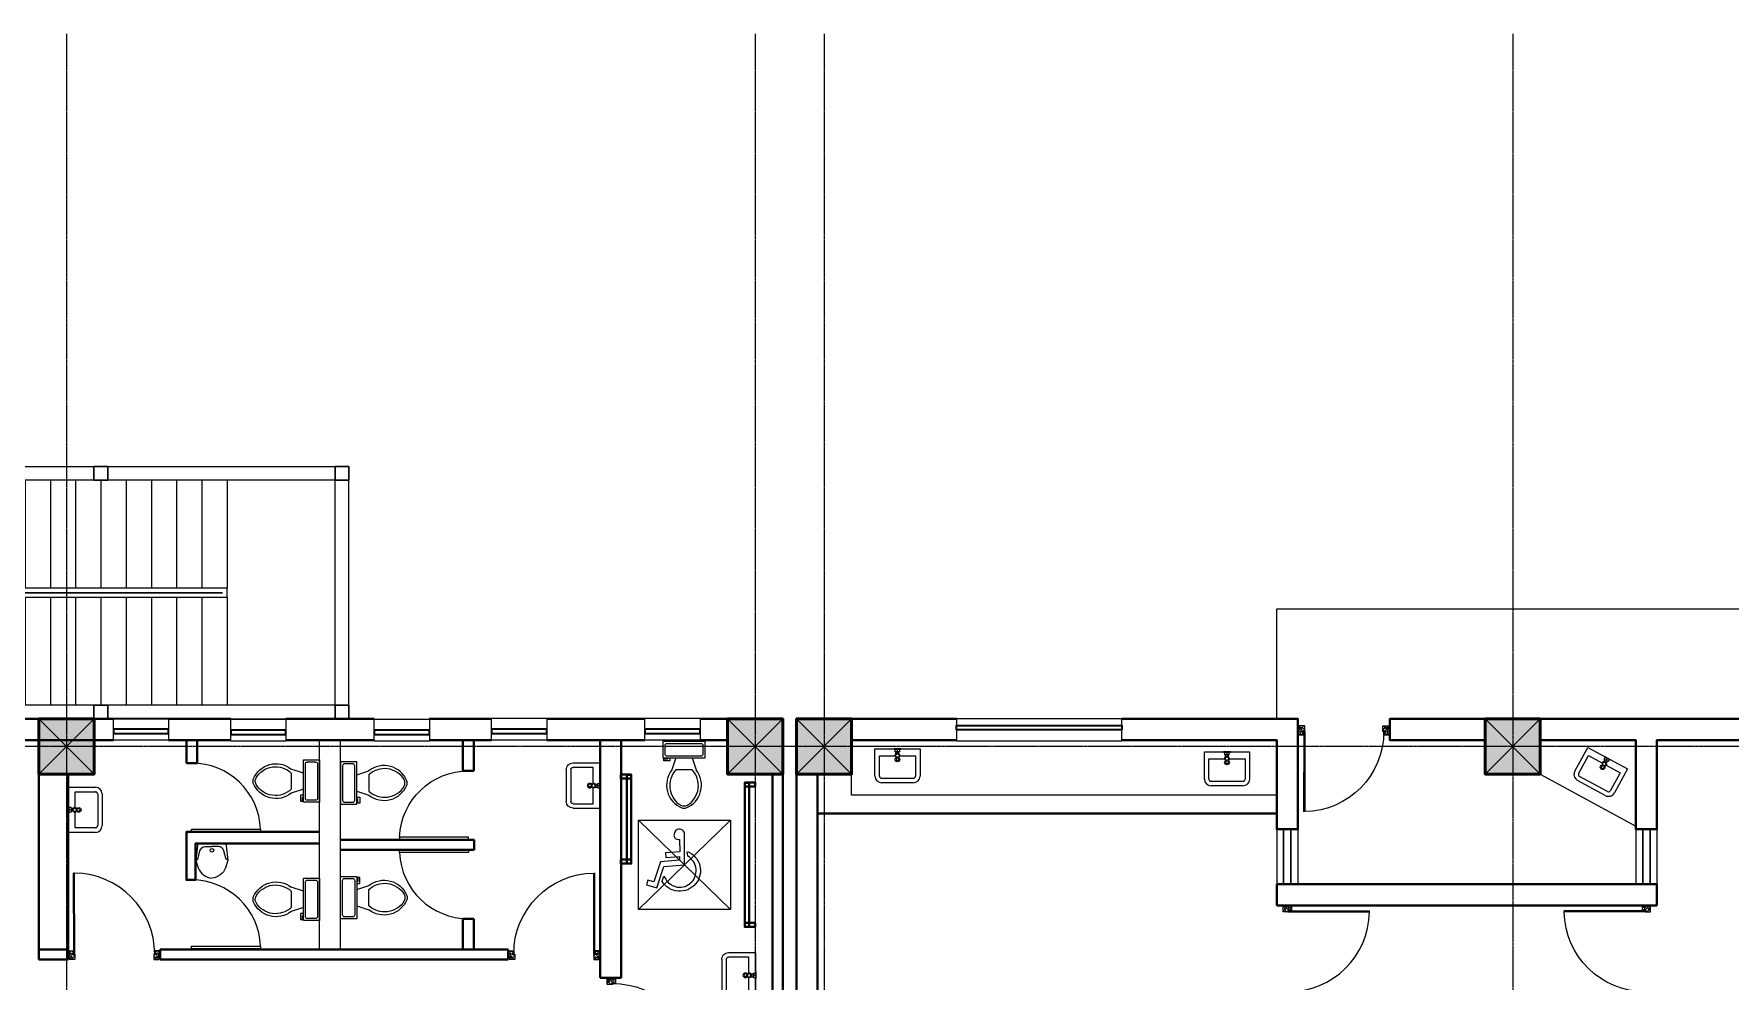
# Model space of a CAD drawing. Header units: millimetres. Extents: x 2402294 to 3337895, y 3394997 to 3969149.
# Drawn here: x 2452107 to 2470578, y 3766956 to 3777267 of the extents above; entities that cross this region are included whole.
import ezdxf

# ---------------------------------------------------------------- set-up
doc = ezdxf.new("R2010")
doc.units = ezdxf.units.MM
doc.header["$MEASUREMENT"] = 0
doc.linetypes.add('CENTER', pattern=[2, 1.25, -0.25, 0.25, -0.25])
doc.linetypes.add('DASHED', pattern=[0.75, 0.5, -0.25])
for name, color, linetype, lineweight in [('0newfurnture', 30, 'Continuous', 15), ('centreline', 52, 'CENTER', 5), ('Column-0.5', 14, 'Continuous', 50), ('Dimension- 0.15', 114, 'Continuous', 15), ('Dimension-137.5', 86, 'Continuous', 13), ('door', 41, 'Continuous', 5), ('Door Opening-0.09', 253, 'Continuous', 9), ('Frame-0.3', 24, 'Continuous', 30), ('Furniture Hospital-0.09', 44, 'Continuous', 9), ('Hatch', 9, 'Continuous', 9), ('hidden lines', 205, 'DASHED', 5), ('LAN', 60, 'Continuous', 25), ('Metal  workt-0.2', 13, 'Continuous', 20), ('Sill Level', 140, 'Continuous', 20), ('stairs', 6, 'Continuous', 25), ('T-Fixture-0.09', 255, 'Continuous', 9), ('WALL 0.2', 7, 'Continuous', 20), ('wall 0.4', 7, 'Continuous', 40), ('WINDOW', 152, 'Continuous', 30), ('Windows Plan', 152, 'Continuous', 35)]:
    doc.layers.add(name, color=color, linetype=linetype, lineweight=lineweight)

# ---------------------------------------------------------------- blocks, each defined once
blk = doc.blocks.new("door 3'3")
at = {"layer": 'door'}
for p, q in [((82769.36, -31237.4), (82769.36, -31203.37)), ((82769.84, -31203.37), (82769.36, -31203.37)), ((82769.84, -31237.4), (82769.84, -31203.37))]:
    blk.add_line(p, q, dxfattribs=at)
at = {"layer": 'door', "ltscale": 80}
for points in [[(82769.84, -31239.84), (82767.36, -31239.84), (82767.36, -31239.37), (82766.88, -31239.37), (82766.88, -31236.38), (82767.36, -31236.38), (82767.36, -31235.91), (82769.36, -31235.91), (82769.36, -31237.4), (82769.84, -31237.4)], [(82802.93, -31239.84), (82805.41, -31239.84), (82805.41, -31239.37), (82805.88, -31239.37), (82805.88, -31236.38), (82805.41, -31236.38), (82805.41, -31235.91), (82803.4, -31235.91), (82803.4, -31237.4), (82802.93, -31237.4)]]:
    blk.add_lwpolyline(points, close=True, dxfattribs=at)
blk.add_arc((82769.36, -31237.4), 34.04, 0, 89.20471, dxfattribs=at)
at = {"layer": 'Hatch'}
for centre, radius, start, end in [((82767.7, -31239.85), 2.68, 36.75824, 107.53286), ((82767.27, -31240.34), 1.96, 14.76809, 101.35249), ((82768.07, -31239.12), 3.04, 64.81981, 103.53483), ((82757.2, -31236.2), 10.64, 342.68423, 1.60142), ((82764.36, -31235.92), 4.57, 311.03249, 0.21009), ((82767.3, -31236.13), 3.25, 271.0473, 321.53187), ((82805.07, -31239.85), 2.68, 72.46714, 143.24176), ((82805.47, -31236.13), 3.25, 218.46813, 268.9527), ((82804.7, -31239.12), 3.04, 76.46517, 115.18019), ((82805.49, -31240.34), 1.96, 78.64751, 165.23191), ((82808.41, -31235.92), 4.57, 179.78991, 228.96751), ((82815.57, -31236.2), 10.64, 178.39858, 197.31577)]:
    blk.add_arc(centre, radius, start, end, dxfattribs=at)
blk = doc.blocks.new('d1')
at = {"layer": 'door'}
for p, q in [((2442.75, 10745.72), (2408.32, 10745.72)), ((2442.75, 10746.15), (2408.33, 10746.15)), ((2408.33, 10746.15), (2408.33, 10745.72))]:
    blk.add_line(p, q, dxfattribs=at)
at = {"layer": 'door', "ltscale": 80}
for points in [[(2445, 10779.7), (2445, 10781.99), (2444.56, 10781.99), (2444.56, 10782.43), (2441.8, 10782.43), (2441.8, 10781.99), (2441.36, 10781.99), (2441.36, 10780.14), (2442.75, 10780.14), (2442.75, 10779.7)], [(2445, 10746.15), (2445, 10743.87), (2444.56, 10743.87), (2444.56, 10743.43), (2441.8, 10743.43), (2441.8, 10743.87), (2441.36, 10743.87), (2441.36, 10745.72), (2442.75, 10745.72), (2442.75, 10746.15)]]:
    blk.add_lwpolyline(points, close=True, dxfattribs=at)
at = {"layer": 'Door Opening-0.09', "ltscale": 80}
blk.add_arc((2442.75, 10745.72), 34.42, 90, 179.27403, dxfattribs=at)
at = {"layer": 'hidden lines'}
for centre, radius, start, end in [((2441.64, 10791.37), 9.82, 268.39858, 287.31577), ((2441.38, 10784.76), 4.22, 269.78991, 318.96751), ((2444.33, 10781.34), 2.81, 166.46517, 205.18019), ((2445.01, 10781.68), 2.48, 162.46714, 233.24176), ((2441.57, 10782.05), 3, 308.46813, 358.9527), ((2445.46, 10782.07), 1.81, 168.64751, 255.23191), ((2441.64, 10734.49), 9.82, 72.68423, 91.60142), ((2441.38, 10741.1), 4.22, 41.03249, 90.21009), ((2444.33, 10744.52), 2.81, 154.81981, 193.53483), ((2445.01, 10744.18), 2.48, 126.75824, 197.53286), ((2441.57, 10743.81), 3, 1.0473, 51.53187), ((2445.46, 10743.79), 1.81, 104.76809, 191.35249)]:
    blk.add_arc(centre, radius, start, end, dxfattribs=at)
blk = doc.blocks.new('sems')
at = {"layer": 'Dimension- 0.15', "ltscale": 5}
h = blk.add_hatch(dxfattribs=at)
h.set_pattern_fill('ANSI31', color=256, scale=25.555556)
h.set_pattern_definition([(45, (55035.0093, 4945698.8337), (-2.258813329, 2.258813329), [])])
h.paths.add_polyline_path([(2173550, 4150430), (2173550, 4150489), (2173491, 4150489, 0.414214)])
h.paths.add_polyline_path([(2173550, 4150430, 0.414214), (2173609, 4150489), (2173550, 4150489)])
h.paths.add_polyline_path([(2173550, 4150489), (2173609, 4150489, 0.414214), (2173550, 4150548)])
h.paths.add_polyline_path([(2173491, 4150489), (2173550, 4150489), (2173550, 4150548, 0.414214)])
for p, q in [((2174664, 4150546), (2174664, 4150431)), ((2174894, 4150489), (2174664, 4150546)), ((2174664, 4150431), (2174894, 4150489))]:
    blk.add_line(p, q, dxfattribs=at)
blk.add_lwpolyline([(2174664, 4150489), (2173550, 4150489)], dxfattribs=at)
blk.add_circle((2173550, 4150489), 59.1, dxfattribs=at)
blk.add_solid([(2174664, 4150546), (2174894, 4150489), (2174664, 4150431)], dxfattribs=at)
at = {"layer": 'Dimension-137.5', "ltscale": 5}
blk.add_line((2174664, 4150489), (2174894, 4150489), dxfattribs=at)
at = {"layer": 'Frame-0.3'}
for points in [[(2174450, 4151281), (2174450, 4151131), (2174600, 4151131), (2174600, 4151281)], [(2177075, 4151281), (2177075, 4151131), (2177225, 4151131), (2177225, 4151281)], [(2179700, 4151281), (2179700, 4151131), (2179850, 4151131), (2179850, 4151281)], [(2174450, 4148681), (2174450, 4148531), (2174600, 4148531), (2174600, 4148681)], [(2177075, 4148531), (2177075, 4148681), (2177225, 4148681), (2177225, 4148531)], [(2179700, 4148531), (2179700, 4148681), (2179850, 4148681), (2179850, 4148531)]]:
    blk.add_lwpolyline(points, close=True, dxfattribs=at)
at = {"layer": 'Metal  workt-0.2', "ltscale": 5}
for p, q in [((2174600, 4151281), (2179700, 4151281)), ((2175775, 4151131), (2175775, 4149956)), ((2176050, 4151131), (2176050, 4149956)), ((2176325, 4151131), (2176325, 4149956)), ((2176600, 4151131), (2176600, 4149956)), ((2176875, 4151131), (2176875, 4149956)), ((2177150, 4151131), (2177150, 4149956)), ((2177425, 4151131), (2177425, 4149956)), ((2177700, 4151131), (2177700, 4149956)), ((2177975, 4151131), (2177975, 4149956)), ((2178250, 4151131), (2178250, 4149956)), ((2178525, 4151131), (2178525, 4149956)), ((2179700, 4148681), (2179700, 4151131)), ((2175775, 4149856), (2175775, 4148681)), ((2176050, 4149856), (2176050, 4148681)), ((2176325, 4149856), (2176325, 4148681)), ((2176600, 4149856), (2176600, 4148681)), ((2176875, 4149856), (2176875, 4148681)), ((2177150, 4149856), (2177150, 4148681)), ((2177425, 4149856), (2177425, 4148681)), ((2177700, 4149856), (2177700, 4148681)), ((2177975, 4149856), (2177975, 4148681)), ((2178250, 4149856), (2178250, 4148681)), ((2178525, 4149856), (2178525, 4148681)), ((2175775, 4148531), (2174600, 4148531))]:
    blk.add_line(p, q, dxfattribs=at)
at = {"layer": 'Metal  workt-0.2'}
for points in [[(2177075, 4148531), (2179850, 4148531), (2179850, 4151131), (2174450, 4151131), (2174450, 4148531), (2174600, 4148531)], [(2179700, 4151131), (2174600, 4151131)], [(2174450, 4149851), (2173550, 4149847)], [(2179700, 4148681), (2175775, 4148681), (2175775, 4148531), (2176745, 4148531)]]:
    blk.add_lwpolyline(points, dxfattribs=at)
for points in [[(2175775, 4149956), (2175775, 4149856), (2178525, 4149856), (2178525, 4149956)], [(2175825, 4149906), (2175825, 4149906), (2178475, 4149906), (2178475, 4149906)]]:
    blk.add_lwpolyline(points, close=True, dxfattribs=at)
at = {"layer": 'stairs', "ltscale": 5}
for p, q in [((2173850, 4151131), (2173850, 4149848)), ((2174150, 4151131), (2174150, 4149849)), ((2174450, 4151281), (2174450, 4148531))]:
    blk.add_line(p, q, dxfattribs=at)
for points in [[(2173550, 4149847), (2173550, 4151131)], [(2174450, 4151131), (2173550, 4151131)]]:
    blk.add_lwpolyline(points, dxfattribs=at)
blk = doc.blocks.new('2ft column')
at = {"layer": 'Hatch', "ltscale": 5}
h = blk.add_hatch(color=256, dxfattribs=at)
h.dxf.hatch_style = 1
h.paths.add_polyline_path([(2207385, 4176559), (2207985, 4176559), (2207985, 4175959), (2207385, 4175959)])
at = {"layer": 'Column-0.5', "ltscale": 5}
blk.add_lwpolyline([(2207385, 4176559), (2207985, 4176559), (2207985, 4175959), (2207385, 4175959)], close=True, dxfattribs=at)
at = {"layer": 'Defpoints', "ltscale": 5}
for points in [[(2207985, 4176559), (2207385, 4175959)], [(2207985, 4175959), (2207385, 4176559)]]:
    blk.add_lwpolyline(points, dxfattribs=at)
blk = doc.blocks.new('main grid')
at = {"layer": 'centreline', "ltscale": 5}
for p, q in [((2533911, 4018930), (2533911, 3991299)), ((2541411, 4018930), (2541411, 3976624)), ((2542161, 4018930), (2542161, 3976624)), ((2549661, 4018930), (2549661, 3976624)), ((2559988, 4011172), (2515645, 4011172))]:
    blk.add_line(p, q, dxfattribs=at)
at = {"layer": 'Hatch'}
for p in [(326226, -165087), (333726, -165087)]:
    blk.add_blockref('2ft column', p, dxfattribs=at)
at = {"layer": 'Hatch', "xscale": -1}
for p in [(4749846, -165087), (4757346, -165087)]:
    blk.add_blockref('2ft column', p, dxfattribs=at)
blk = doc.blocks.new('TAP')
at = {"layer": 'Furniture Hospital-0.09', "linetype": 'Continuous'}
for p, q in [((0, 38), (0, -38)), ((5, 38), (0, 38)), ((5, 38), (5, -38)), ((30, 25), (5, 25)), ((30, 0), (5, 0)), ((30, 25), (30, -25)), ((56, 16), (30, 16)), ((51, 7), (48, 8)), ((59, 19), (57, 22)), ((73, 24), (73, 27)), ((88, 20), (89, 22)), ((97, 15), (125, 12)), ((97, 8), (100, 9)), ((5, -38), (0, -38)), ((30, -25), (5, -25)), ((56, -16), (30, -16)), ((51, -8), (48, -9)), ((60, -20), (58, -22)), ((74, -24), (74, -27)), ((88, -19), (90, -22)), ((97, -7), (100, -8)), ((97, -15), (125, -12))]:
    blk.add_line(p, q, dxfattribs=at)
for radius in [21.2, 19.7]:
    blk.add_circle((74, 0), radius, dxfattribs=at)
for centre, radius, start, end in [((74, 0), 27.2, 163.0512, 199.0512), ((74, 0), 24.2, 127.0512, 163.0512), ((74, 0), 27.2, 91.0512, 127.0512), ((74, 0), 24.2, 55.0512, 91.0512), ((74, 0), 27.2, 19.0512, 55.0512), ((74, 0), 24.2, 343.0512, 19.0512), ((95, 0), 32.6, 337.45, 22.55), ((74, 0), 24.2, 199.0512, 235.0512), ((74, 0), 27.2, 235.0512, 271.0512), ((74, 0), 24.2, 271.0512, 307.0512), ((74, 0), 27.2, 307.0512, 343.0512)]:
    blk.add_arc(centre, radius, start, end, dxfattribs=at)
blk = doc.blocks.new('bazin')
at = {"layer": '0newfurnture', "ltscale": 5}
for p, q in [((2434577, 4011590), (2435069, 4011590)), ((2434577, 4011295), (2434577, 4011590)), ((2434626, 4011295), (2434626, 4011516)), ((2434626, 4011516), (2434799, 4011516)), ((2434847, 4011516), (2435020, 4011516)), ((2435020, 4011516), (2435020, 4011295)), ((2435069, 4011590), (2435069, 4011295)), ((2434996, 4011270), (2434651, 4011270)), ((2434996, 4011221), (2434651, 4011221))]:
    blk.add_line(p, q, dxfattribs=at)
blk.add_circle((2434823, 4011477), 25.6, dxfattribs=at)
for centre, radius, start, end in [((2434651, 4011295), 73.8, 180, 270), ((2434651, 4011295), 24.6, 180, 270), ((2434996, 4011295), 73.8, 270, 0), ((2434996, 4011295), 24.6, 270, 0)]:
    blk.add_arc(centre, radius, start, end, dxfattribs=at)
at = {"layer": '0newfurnture', "ltscale": 5, "xscale": 0.9842520018725999, "yscale": 0.9842520018725999, "zscale": 0.9842520018725999, "rotation": 270}
blk.add_blockref('TAP', (2434823, 4011590), dxfattribs=at)
blk = doc.blocks.new('Toilet - top')
at = {"layer": 'Furniture Hospital-0.09'}
for p, q in [((-8, -8.5), (-8, -8)), ((-7, -8), (-7, -9.5)), ((-4, -8), (-6, -14)), ((4, -8), (6, -14)), ((9.5, -6), (9.5, -2)), ((-10, -8.5), (-8, -8.5)), ((-10, -9.5), (-10, -8.5)), ((-7, -9.5), (-10, -9.5)), ((4, -14), (-4, -14))]:
    blk.add_line(p, q, dxfattribs=at)
blk.add_lwpolyline([(10.5, -8), (10.5, 0), (-10.5, 0), (-10.5, -8)], close=True, dxfattribs=at)
for points in [[(-9.5, -2), (-9.5, -6)], [(8.5, -1), (-8.5, -1)], [(-8.5, -7), (8.5, -7)]]:
    blk.add_lwpolyline(points, dxfattribs=at)
for centre, radius, start, end in [((-8.62, -1.88), 0.884, 81.8699, 188.1301), ((-8.62, -6.12), 0.884, 171.8699, 278.1301), ((8.62, -1.88), 0.884, 351.8699, 98.1301), ((8.62, -6.12), 0.884, 261.8699, 8.1301), ((3.52, -21.58), 12.17, 141.46911, 247.97143), ((4.2, -21.82), 11.33, 136.36773, 238.94682), ((-3.52, -21.58), 12.17, 292.02843, 38.53071), ((-4.2, -21.82), 11.33, 301.05301, 43.63209), ((0, -27.88), 4, 245.73182, 294.26817), ((0, -29), 4, 254.86053, 285.13947)]:
    blk.add_arc(centre, radius, start, end, dxfattribs=at)
blk = doc.blocks.new('26 door')
at = {"layer": 'door'}
blk.add_line((42654.7, -717.83), (42654.7, -716.68), dxfattribs=at)
at = {"layer": 'door', "ltscale": 5}
blk.add_lwpolyline([(42654.7, -716.68), (42684.73, -716.68), (42684.73, -717.83), (42654.7, -717.83)], dxfattribs=at)
at = {"layer": 'Door Opening-0.09'}
blk.add_arc((42654.79, -717.79), 29.96, 2.13581, 90.17937, dxfattribs=at)
blk = doc.blocks.new('TIA UR Plan-flat-1')
at = {"layer": 'Furniture Hospital-0.09'}
for points in [[(-186, 175), (-265, 150, 0.270578), (-380, 0, 0.556713)], [(-186, -175), (-265, -150, -0.270578), (-380, 0, -0.556713)], [(0, 0), (0, 132, 0.414214), (-25, 157), (-186, 175)], [(0, 0), (0, -132, -0.414214), (-25, -157), (-186, -175)], [(-174, 175), (-174, 154), (-81, 130, -0.321575), (-32, 71), (-32, 0)], [(-174, -175), (-174, -154), (-81, -130, 0.321575), (-32, -71), (-32, 0)]]:
    blk.add_lwpolyline(points, format="xyb", dxfattribs=at)
blk.add_circle((-75, 0), 20, dxfattribs=at)
blk = doc.blocks.new('Wheel Chair')
at = {"layer": 'T-Fixture-0.09'}
blk.add_lwpolyline([(-130, -183, -0.239978), (-223, 0, -0.243341), (-129, 182), (-128, 182, -0.241316), (75, 211), (76, 211, -0.238142), (218, 65), (184, 14), (173, 51, 0.192657), (94, 153), (94, 154, 0.25323), (-74, 162), (-74, 161, 0.245902), (-174, 27), (-175, 27, 0.247474), (-120, -132), (-128, -181)], format="xyb", dxfattribs=at)
blk.add_lwpolyline([(305, 47), (366, 13), (392, 59), (290, 117), (158, -89), (-63, -51), (-146, -374, 0.423515), (-104, -442), (-103, -442, 0.413314), (-35, -399), (-32, -388, 0.409265), (-67, -332), (-80, -330), (-48, -201), (105, -227), (113, -178), (-33, -153), (-23, -112), (182, -146)], format="xyb", close=True, dxfattribs=at)
blk = doc.blocks.new('v2')
at = {"layer": 'Sill Level'}
blk.add_lwpolyline([(2448277, 3818910), (2448877, 3818910), (2448877, 3818670), (2448277, 3818670)], close=True, dxfattribs=at)
at = {"layer": 'Windows Plan'}
blk.add_lwpolyline([(2448877, 3818790), (2448277, 3818790), (2448277, 3818743), (2448877, 3818743)], close=True, dxfattribs=at)
blk = doc.blocks.new('v18')
at = {"layer": 'Sill Level'}
blk.add_lwpolyline([(2462914, 3850453), (2464714, 3850453), (2464714, 3850693), (2462914, 3850693)], close=True, dxfattribs=at)
at = {"layer": 'Windows Plan'}
blk.add_lwpolyline([(2464714, 3850573), (2462914, 3850573), (2462914, 3850620), (2464714, 3850620)], close=True, dxfattribs=at)

msp = doc.modelspace()

# ---------------------------------------------------------------- linework, layer by layer
at = {"layer": '0newfurnture', "ltscale": 5}
for p, q in [((2455217, 3767299.2), (2455217, 3769579.2)), ((2455447, 3767299.2), (2455447, 3769579.2)), ((2468511, 3769209.2), (2469551, 3768642.2))]:
    msp.add_line(p, q, dxfattribs=at)
msp.add_lwpolyline([(2463953.1, 3769579.2), (2465641, 3769579.2), (2465641, 3768979.2), (2461011, 3768979.2), (2461011, 3769579.2), (2462153.1, 3769579.2)], dxfattribs=at)
at = {"layer": 'centreline', "ltscale": 5}
for p, q in [((2452461, 3777267.4), (2452461, 3749636.6)), ((2468211, 3777267.4), (2468211, 3729327.4))]:
    msp.add_line(p, q, dxfattribs=at)
at = {"layer": 'Door Opening-0.09'}
msp.add_lwpolyline([(2458690.7, 3768708.7), (2459690.7, 3768708.7), (2459690.7, 3767736.6), (2458690.7, 3767736.6)], close=True, dxfattribs=at)
for points in [[(2459690.7, 3768708.7), (2458690.7, 3767736.6)], [(2458690.7, 3768708.7), (2459690.7, 3767736.6)]]:
    msp.add_lwpolyline(points, dxfattribs=at)
at = {"layer": 'LAN', "ltscale": 5}
msp.add_arc((2467107.1, 3796670.9), 38919.6, 226.96596, 247.48137, dxfattribs=at)
at = {"layer": 'stairs', "ltscale": 5}
msp.add_lwpolyline([(2465641.7, 3769809.2), (2465641.7, 3771009.2), (2477211, 3771009.2), (2477211, 3762309.2)], dxfattribs=at)
at = {"layer": 'WALL 0.2', "ltscale": 5}
for points in [[(2465641, 3768609.2), (2465641, 3768009.2)], [(2465871, 3768609.2), (2465871, 3768009.2)], [(2469551, 3768609.2), (2469551, 3768009.2)], [(2469781, 3768609.2), (2469781, 3768009.2)]]:
    msp.add_lwpolyline(points, dxfattribs=at)
at = {"layer": 'wall 0.4', "ltscale": 5}
for p, q in [((2458273, 3766989.2), (2458273, 3769579.2)), ((2458503, 3766989.2), (2458503, 3769579.2)), ((2452161, 3767189.2), (2452161, 3769209.2)), ((2452481, 3767189.2), (2452481, 3769209.2)), ((2460151, 3769209.2), (2460151, 3765989.2)), ((2460261, 3769209.2), (2460261, 3765989.2)), ((2460641, 3768781.5), (2465641, 3768781.5)), ((2455447, 3768494.2), (2456900.6, 3768494.2)), ((2456900.6, 3768494.2), (2456900.6, 3768384.2)), ((2455447, 3768384.2), (2456900.6, 3768384.2)), ((2465641, 3767779.2), (2465641, 3768009.2)), ((2465641, 3768009.2), (2469781, 3768009.2)), ((2469781, 3768009.2), (2469781, 3767779.2)), ((2469781, 3767779.2), (2465641, 3767779.2)), ((2452481, 3767299.2), (2452161, 3767299.2)), ((2457273, 3767299.2), (2453481, 3767299.2)), ((2453481, 3767299.2), (2453481, 3767189.2)), ((2457273, 3767299.2), (2457273, 3767189.2)), ((2452481, 3767189.2), (2452161, 3767189.2)), ((2457273, 3767189.2), (2453481, 3767189.2)), ((2458503, 3766989.2), (2458273, 3766989.2))]:
    msp.add_line(p, q, dxfattribs=at)
for points in [[(2452972.7, 3769809.2), (2451361, 3769809.2)], [(2454251.2, 3769809.2), (2453572.7, 3769809.2)], [(2454375.8, 3769809.2), (2454375.8, 3769809.2)], [(2455812.8, 3769809.2), (2454851.2, 3769809.2)], [(2457091.3, 3769809.2), (2456412.8, 3769809.2)], [(2458760.8, 3769809.2), (2457691.3, 3769809.2)], [(2459661, 3769809.2), (2459360.8, 3769809.2)], [(2461011, 3769809.2), (2462153.1, 3769809.2)], [(2463953.1, 3769809.2), (2465871, 3769809.2), (2465871, 3768609.2), (2465641, 3768609.2), (2465641, 3769579.2), (2463953.1, 3769579.2)], [(2467911, 3769809.2), (2466871, 3769809.2), (2466871, 3769579.2), (2467911, 3769579.2)], [(2468511, 3769809.2), (2471881, 3769809.2)], [(2452972.7, 3769579.2), (2451361, 3769579.2)], [(2454251.2, 3769579.2), (2453572.7, 3769579.2)], [(2455812.8, 3769579.2), (2454851.2, 3769579.2)], [(2457091.3, 3769579.2), (2456412.8, 3769579.2)], [(2458760.8, 3769579.2), (2457691.3, 3769579.2)], [(2459661, 3769579.2), (2459360.8, 3769579.2)], [(2462153.1, 3769579.2), (2461011, 3769579.2)], [(2471881, 3769579.2), (2469781, 3769579.2), (2469781, 3768609.2), (2469551, 3768609.2), (2469551, 3769579.2), (2468511, 3769579.2)], [(2460411, 3769209.2), (2460411, 3762309.2)], [(2460641, 3769209.2), (2460641, 3763579.2), (2465641, 3763579.2), (2465641, 3763749.2), (2465871, 3763749.2), (2465871, 3761099.2), (2465641, 3761099.2), (2465641, 3763349.2), (2460641, 3763349.2), (2460641, 3762309.2)], [(2455217, 3768454.2), (2453867, 3768454.2), (2453867, 3768056.9), (2453767, 3768056.9), (2453767, 3768579.2), (2455217, 3768579.2)]]:
    msp.add_lwpolyline(points, dxfattribs=at)
for points in [[(2453767, 3769329.3), (2453885.3, 3769329.3), (2453885.3, 3769579.2), (2453767, 3769579.2)], [(2456897, 3769244.3), (2456778.7, 3769244.3), (2456778.7, 3769579.2), (2456897, 3769579.2)], [(2458611.7, 3769159.5), (2458611.7, 3769203.6), (2458497.5, 3769203.6), (2458497.5, 3769159.5)], [(2458562.7, 3768237.4), (2458562.7, 3769200.4), (2458611.7, 3769200.4), (2458611.7, 3768237.4)], [(2459846.8, 3769073.2), (2459846.8, 3769117.2), (2459961, 3769117.2), (2459961, 3769073.2)], [(2459895.8, 3767545.3), (2459895.8, 3769114), (2459846.8, 3769114), (2459846.8, 3767545.3)], [(2458611.7, 3768278.3), (2458611.7, 3768234.3), (2458497.5, 3768234.3), (2458497.5, 3768278.3)], [(2456897, 3767634.2), (2456778.7, 3767634.2), (2456778.7, 3767299.2), (2456897, 3767299.2)], [(2459846.8, 3767589.3), (2459846.8, 3767545.3), (2459961, 3767545.3), (2459961, 3767589.3)]]:
    msp.add_lwpolyline(points, close=True, dxfattribs=at)
at = {"layer": 'WINDOW', "ltscale": 5}
for points in [[(2465716, 3768609.2), (2465716, 3768009.2)], [(2465796, 3768609.2), (2465796, 3768009.2)], [(2469626, 3768609.2), (2469626, 3768009.2)], [(2469706, 3768609.2), (2469706, 3768009.2)]]:
    msp.add_lwpolyline(points, dxfattribs=at)

# ---------------------------------------------------------------- block references
at = {"layer": '0newfurnture', "ltscale": 5}
msp.add_blockref('main grid', (-81449.7, -241662.6), dxfattribs=at)
at = {"layer": '0newfurnture', "xscale": -1, "rotation": 270}
for p in [(-1553317.3, 1334260.8), (-1551622.9, 1332195.8)]:
    msp.add_blockref('bazin', p, dxfattribs=at)
at = {"layer": '0newfurnture'}
for p in [(26687.4, -242107.3), (30276.3, -242140.1)]:
    msp.add_blockref('bazin', p, dxfattribs=at)
for p, rotation in [((-1588784.7, 1412770), 331.4004904711639), ((6464071.3, 1333996.8), 90)]:
    msp.add_blockref('bazin', p, dxfattribs=dict(at, rotation=rotation))
at = {"layer": 'door', "yscale": 25, "zscale": 25}
for p, xscale in [((1387456.4, 3786525), 25), ((3523207.6, 3786440), -25), ((1387456.4, 3785252.6), 25)]:
    msp.add_blockref('26 door', p, dxfattribs=dict(at, xscale=xscale))
at = {"layer": 'door', "xscale": 25, "yscale": 25, "zscale": 25, "rotation": 180}
msp.add_blockref('26 door', (3523207.6, 3750438.5), dxfattribs=at)
at = {"layer": 'Door Opening-0.09'}
for name, p, xscale, yscale, zscale, rotation in [("door 3'3", (343232.3, 2969802.8), -25.64102901525867, 25.64102901525867, 25.64102901525867, 179.9706059984345), ('d1', (2176972.1, 3829723.7), 25.64102998076803, 25.64102998076803, 25.64102998076803, 270.0333351146509), ('d1', (2528562.6, 4043215.3), 25.64102998076803, 25.64102998076803, 25.64102998076803, 179.9666648857409), ('d1', (2406859.5, 4043215.3), -25.64102998076803, 25.64102998076803, 25.64102998076803, 180.0333351142591)]:
    msp.add_blockref(name, p, dxfattribs=dict(at, xscale=xscale, yscale=yscale, zscale=zscale, rotation=rotation))
at = {"layer": 'Furniture Hospital-0.09', "xscale": 21.93575057202424, "yscale": 21.93575057202424, "zscale": 21.93575057202424}
msp.add_blockref('Toilet - top', (2459186.5, 3769562.2), dxfattribs=at)
at = {"layer": 'Furniture Hospital-0.09', "yscale": 21.93575057202424, "zscale": 21.93575057202424}
for p, xscale, rotation in [((2455217, 3769132.4), -21.93575057202424, 270), ((2455447, 3769112.5), 21.93575057202424, 90.00000000000001), ((2455217, 3767845.5), -21.93575057202424, 270), ((2455447, 3767864.1), -21.93575057202424, 90)]:
    msp.add_blockref('Toilet - top', p, dxfattribs=dict(at, xscale=xscale, rotation=rotation))
at = {"layer": 'Furniture Hospital-0.09', "rotation": 89.99999936601192}
msp.add_blockref('TIA UR Plan-flat-1', (2454044.8, 3768454.2), dxfattribs=at)
at = {"layer": 'T-Fixture-0.09', "rotation": 194.4181928326748}
msp.add_blockref('Wheel Chair', (2459142.7, 3768157.3), dxfattribs=at)
at = {"layer": 'wall 0.4'}
for name, p in [('sems', (275685.9, -378721.8)), ('v2', (4696.1, -49091.2)), ('v2', (5974.5, -49101.2)), ('v2', (7536.2, -49101.2)), ('v2', (8814.6, -49091.2)), ('v2', (10484.2, -49091.2)), ('v18', (-760.6, -80883.3))]:
    msp.add_blockref(name, p, dxfattribs=at)
at = {"layer": 'wall 0.4', "ltscale": 5, "xscale": -25.64102998076803, "yscale": 25.64102998076803, "zscale": 25.64102998076803}
for p, rotation in [((2733781.9, 3829723.7), 89.96666488534903), ((2520879.6, 3490480.3), 359.966664885349)]:
    msp.add_blockref('d1', p, dxfattribs=dict(at, rotation=rotation))

doc.saveas('drawing.dxf')
